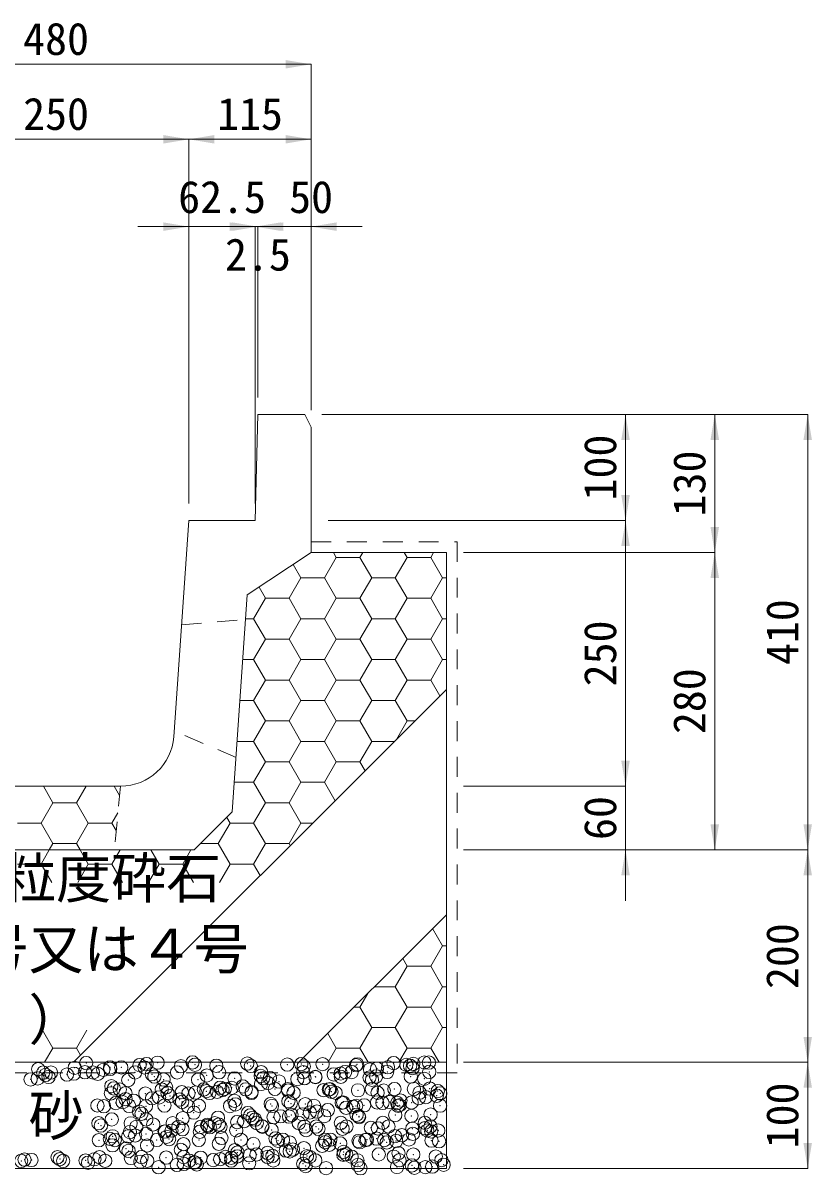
# Model space of a CAD drawing. Units: millimetres at full size; some dimension numbers follow another scale. Extents: x -1384 to 16426, y -20408 to -2620.
# Drawn here: x 1998 to 2740, y -7511 to -6426 of the extents above; entities that cross this region are included whole.
import ezdxf
from ezdxf.enums import TextEntityAlignment as Align

# ---------------------------------------------------------------- set-up
doc = ezdxf.new("R2010")
doc.units = ezdxf.units.MM
doc.header["$LTSCALE"] = 25
doc.header["$PDMODE"] = 32
doc.header["$PDSIZE"] = 12.5
doc.linetypes.add('USER1', pattern=[1.35, 0.75, -0.6])
for name, color, linetype, lineweight in [('0_2', 7, 'Continuous', 5), ('寸法線', 7, 'Continuous', 9), ('本体', 2, 'Continuous', 13), ('補助線', 8, 'Continuous', 13), ('ﾊｯﾁﾝｸﾞ', 7, 'Continuous', 5)]:
    doc.layers.add(name, color=color, linetype=linetype, lineweight=lineweight)
doc.styles.add('ＭＳ ゴシック', font='')
doc.styles.get('ＭＳ ゴシック').set_extended_font_data('MS Gothic')

# ---------------------------------------------------------------- blocks, each defined once
blk = doc.blocks.new('filled_arrow')
at = {"color": 0, "linetype": 'Continuous', "lineweight": -2}
blk.add_solid([(7.5, 1.25), (0, 0), (7.5, -1.25)], dxfattribs=at)

msp = doc.modelspace()

# ---------------------------------------------------------------- linework, layer by layer
at = {"layer": '寸法線'}
for p, q in [((1788.65, -6464.83), (2268.65, -6464.83)), ((2268.65, -6790.48), (2268.65, -6464.83)), ((1903.65, -6535.46), (2153.65, -6535.46)), ((2153.65, -6878.48), (2153.65, -6535.46)), ((2153.65, -6535.46), (2268.65, -6535.46)), ((2153.65, -6878.48), (2153.65, -6535.46)), ((2268.65, -6790.48), (2268.65, -6535.46)), ((2105.65, -6617.7), (2264.15, -6617.7)), ((2153.65, -6878.48), (2153.65, -6617.7)), ((2168.15, -6617.7), (2266.65, -6617.7)), ((2170.65, -6617.7), (2316.65, -6617.7)), ((2216.15, -6878.48), (2216.15, -6617.7)), ((2216.15, -6878.48), (2216.15, -6617.7)), ((2218.65, -6778.48), (2218.65, -6617.7)), ((2218.65, -6778.48), (2218.65, -6617.7)), ((2268.65, -6790.48), (2268.65, -6617.7)), ((2278.65, -6794.48), (2564.57, -6794.48)), ((2278.65, -6794.48), (2648.54, -6794.48)), ((2278.65, -6794.48), (2736, -6794.48)), ((2564.57, -6894.48), (2564.57, -6794.48)), ((2648.54, -6924.48), (2648.54, -6794.48)), ((2736, -7204.48), (2736, -6794.48)), ((2284.65, -6894.48), (2564.57, -6894.48)), ((2284.65, -6894.48), (2564.57, -6894.48)), ((2564.57, -7144.48), (2564.57, -6894.48)), ((2412.15, -6924.48), (2648.54, -6924.48)), ((2412.15, -6924.48), (2648.54, -6924.48)), ((2648.54, -7204.48), (2648.54, -6924.48)), ((2564.57, -7252.48), (2564.57, -7096.48)), ((2412.15, -7144.48), (2564.57, -7144.48)), ((2412.15, -7144.48), (2564.57, -7144.48)), ((2412.15, -7204.48), (2564.57, -7204.48)), ((2412.15, -7204.48), (2648.54, -7204.48)), ((2412.15, -7204.48), (2736, -7204.48)), ((2412.15, -7204.48), (2736, -7204.48)), ((2736, -7204.48), (2736, -7404.48)), ((2412.15, -7404.48), (2736, -7404.48)), ((2412.15, -7404.48), (2736, -7404.48)), ((2736, -7404.48), (2736, -7504.48)), ((2412.15, -7504.48), (2736, -7504.48))]:
    msp.add_line(p, q, dxfattribs=at)
at = {"layer": '本体'}
for p, q in [((2216.15, -6894.48), (2218.65, -6794.48)), ((2218.65, -6794.48), (2262.65, -6794.48)), ((2268.65, -6806.48), (2262.65, -6794.48)), ((2268.65, -6924.48), (2268.65, -6806.48)), ((2153.65, -6894.48), (2139.4, -7097.97)), ((2153.65, -6894.48), (2216.15, -6894.48)), ((2268.65, -6924.48), (2208.65, -6964.48)), ((2208.65, -6964.48), (2194.47, -7168.65)), ((1967.77, -7144.48), (2089.53, -7144.48)), ((2158.65, -7204.48), (2194.47, -7168.65)), ((1898.65, -7204.48), (2158.65, -7204.48))]:
    msp.add_line(p, q, dxfattribs=at)
at = {"layer": '本体', "linetype": 'USER1', "lineweight": 9}
for p, q in [((2146.79, -6992.48), (2207.05, -6987.46)), ((2198.02, -7117.47), (2139.79, -7092.47)), ((2089.15, -7144.48), (2083.65, -7204.48))]:
    msp.add_line(p, q, dxfattribs=at)
at = {"layer": '本体'}
msp.add_arc((2089.53, -7094.48), 50, 270, 355.99583, dxfattribs=at)
at = {"layer": '補助線'}
for p, q in [((2396.15, -7053.37), (2045.04, -7404.48)), ((2396.15, -7265.5), (2257.18, -7404.48))]:
    msp.add_line(p, q, dxfattribs=at)
msp.add_lwpolyline([(1788.65, -6924.48), (1661.64, -6924.35), (1661.15, -7404.48), (2396.15, -7404.48), (2396.15, -6924.48), (2268.65, -6924.48), (2208.65, -6964.48), (2194.47, -7168.65), (2158.65, -7204.48), (1898.65, -7204.48), (1862.83, -7168.65), (1848.65, -6964.48)], close=True, dxfattribs=at)
at = {"layer": 'ﾊｯﾁﾝｸﾞ'}
for p, q in [((2281.26, -6948.32), (2292.37, -6929.07)), ((2292.37, -6929.07), (2289.72, -6924.48)), ((2292.37, -6929.07), (2314.59, -6929.07)), ((2314.59, -6929.07), (2317.25, -6924.48)), ((2325.71, -6948.32), (2314.59, -6929.07)), ((2347.93, -6948.32), (2359.04, -6929.07)), ((2359.04, -6929.07), (2356.39, -6924.48)), ((2359.04, -6929.07), (2381.27, -6929.07)), ((2381.27, -6929.07), (2383.92, -6924.48)), ((2392.38, -6948.32), (2381.27, -6929.07)), ((2259.03, -6948.32), (2251.76, -6935.73)), ((2247.92, -6967.56), (2259.03, -6948.32)), ((2259.03, -6948.32), (2281.26, -6948.32)), ((2292.37, -6967.56), (2281.26, -6948.32)), ((2314.59, -6967.56), (2325.71, -6948.32)), ((2325.71, -6948.32), (2347.93, -6948.32)), ((2359.04, -6967.56), (2347.93, -6948.32)), ((2381.27, -6967.56), (2392.38, -6948.32)), ((2392.38, -6948.32), (2396.15, -6948.32)), ((2225.69, -6967.56), (2219.67, -6957.13)), ((2214.58, -6986.81), (2225.69, -6967.56)), ((2225.69, -6967.56), (2247.92, -6967.56)), ((2259.03, -6986.81), (2247.92, -6967.56)), ((2281.26, -6986.81), (2292.37, -6967.56)), ((2292.37, -6967.56), (2314.59, -6967.56)), ((2325.71, -6986.81), (2314.59, -6967.56)), ((2347.93, -6986.81), (2359.04, -6967.56)), ((2359.04, -6967.56), (2381.27, -6967.56)), ((2392.38, -6986.81), (2381.27, -6967.56)), ((2207.1, -6986.81), (2214.58, -6986.81)), ((2225.69, -7006.06), (2214.58, -6986.81)), ((2247.92, -7006.06), (2259.03, -6986.81)), ((2259.03, -6986.81), (2281.26, -6986.81)), ((2292.37, -7006.06), (2281.26, -6986.81)), ((2314.59, -7006.06), (2325.71, -6986.81)), ((2325.71, -6986.81), (2347.93, -6986.81)), ((2359.04, -7006.06), (2347.93, -6986.81)), ((2381.27, -7006.06), (2392.38, -6986.81)), ((2392.38, -6986.81), (2396.15, -6986.81)), ((2214.58, -7025.31), (2225.69, -7006.06)), ((2225.69, -7006.06), (2247.92, -7006.06)), ((2259.03, -7025.31), (2247.92, -7006.06)), ((2281.26, -7025.31), (2292.37, -7006.06)), ((2292.37, -7006.06), (2314.59, -7006.06)), ((2325.71, -7025.31), (2314.59, -7006.06)), ((2347.93, -7025.31), (2359.04, -7006.06)), ((2359.04, -7006.06), (2381.27, -7006.06)), ((2392.38, -7025.31), (2381.27, -7006.06)), ((2204.42, -7025.31), (2214.58, -7025.31)), ((2225.69, -7044.55), (2214.58, -7025.31)), ((2247.92, -7044.55), (2259.03, -7025.31)), ((2259.03, -7025.31), (2281.26, -7025.31)), ((2292.37, -7044.55), (2281.26, -7025.31)), ((2314.59, -7044.55), (2325.71, -7025.31)), ((2325.71, -7025.31), (2347.93, -7025.31)), ((2359.04, -7044.55), (2347.93, -7025.31)), ((2381.27, -7044.55), (2392.38, -7025.31)), ((2392.38, -7025.31), (2396.15, -7025.31)), ((2214.58, -7063.8), (2225.69, -7044.55)), ((2225.69, -7044.55), (2247.92, -7044.55)), ((2259.03, -7063.8), (2247.92, -7044.55)), ((2281.26, -7063.8), (2292.37, -7044.55)), ((2292.37, -7044.55), (2314.59, -7044.55)), ((2325.71, -7063.8), (2314.59, -7044.55)), ((2347.93, -7063.8), (2359.04, -7044.55)), ((2359.04, -7044.55), (2381.27, -7044.55)), ((2389.94, -7059.58), (2381.27, -7044.55)), ((2201.75, -7063.8), (2214.58, -7063.8)), ((2225.69, -7083.05), (2214.58, -7063.8)), ((2247.92, -7083.05), (2259.03, -7063.8)), ((2259.03, -7063.8), (2281.26, -7063.8)), ((2292.37, -7083.05), (2281.26, -7063.8)), ((2314.59, -7083.05), (2325.71, -7063.8)), ((2325.71, -7063.8), (2347.93, -7063.8)), ((2359.04, -7083.05), (2347.93, -7063.8)), ((2214.58, -7102.3), (2225.69, -7083.05)), ((2225.69, -7083.05), (2247.92, -7083.05)), ((2259.03, -7102.3), (2247.92, -7083.05)), ((2281.26, -7102.3), (2292.37, -7083.05)), ((2292.37, -7083.05), (2314.59, -7083.05)), ((2325.71, -7102.3), (2314.59, -7083.05)), ((2348.9, -7100.62), (2359.04, -7083.05)), ((2359.04, -7083.05), (2366.47, -7083.05)), ((2199.08, -7102.3), (2214.58, -7102.3)), ((2225.69, -7121.54), (2214.58, -7102.3)), ((2247.92, -7121.54), (2259.03, -7102.3)), ((2259.03, -7102.3), (2281.26, -7102.3)), ((2292.37, -7121.54), (2281.26, -7102.3)), ((2314.59, -7121.54), (2325.71, -7102.3)), ((2325.71, -7102.3), (2347.22, -7102.3)), ((2214.58, -7140.79), (2225.69, -7121.54)), ((2225.69, -7121.54), (2247.92, -7121.54)), ((2259.03, -7140.79), (2247.92, -7121.54)), ((2281.26, -7140.79), (2292.37, -7121.54)), ((2292.37, -7121.54), (2314.59, -7121.54)), ((2319.49, -7130.03), (2314.59, -7121.54)), ((2025.67, -7160.04), (2016.68, -7144.48)), ((2047.89, -7160.04), (2056.88, -7144.48)), ((2088.35, -7153.13), (2083.36, -7144.48)), ((2196.4, -7140.79), (2214.58, -7140.79)), ((2225.69, -7160.04), (2214.58, -7140.79)), ((2247.92, -7160.04), (2259.03, -7140.79)), ((2259.03, -7140.79), (2281.26, -7140.79)), ((2291.31, -7158.21), (2281.26, -7140.79)), ((2014.56, -7179.29), (2025.67, -7160.04)), ((2025.67, -7160.04), (2047.89, -7160.04)), ((2059.01, -7179.29), (2047.89, -7160.04)), ((2214.58, -7179.29), (2225.69, -7160.04)), ((2225.69, -7160.04), (2247.92, -7160.04)), ((2259.03, -7179.29), (2247.92, -7160.04)), ((1992.33, -7179.29), (2014.56, -7179.29)), ((2025.67, -7198.53), (2014.56, -7179.29)), ((2047.89, -7198.53), (2059.01, -7179.29)), ((2059.01, -7179.29), (2081.23, -7179.29)), ((2081.23, -7179.29), (2086.85, -7169.55)), ((2085.31, -7186.35), (2081.23, -7179.29)), ((2181.24, -7198.53), (2192.36, -7179.29)), ((2192.36, -7179.29), (2189.24, -7173.89)), ((2192.36, -7179.29), (2214.58, -7179.29)), ((2225.69, -7198.53), (2214.58, -7179.29)), ((2247.92, -7198.53), (2259.03, -7179.29)), ((2259.03, -7179.29), (2270.23, -7179.29)), ((2022.24, -7204.48), (2025.67, -7198.53)), ((2025.67, -7198.53), (2047.89, -7198.53)), ((2051.32, -7204.48), (2047.89, -7198.53)), ((2164.59, -7198.53), (2181.24, -7198.53)), ((2192.36, -7217.78), (2181.24, -7198.53)), ((2214.58, -7217.78), (2225.69, -7198.53)), ((2225.69, -7198.53), (2247.92, -7198.53)), ((2249.04, -7200.48), (2247.92, -7198.53)), ((2014.56, -7217.78), (2022.24, -7204.48)), ((2059.01, -7217.78), (2051.32, -7204.48)), ((2081.23, -7217.78), (2088.91, -7204.48)), ((2125.68, -7217.78), (2118, -7204.48)), ((2147.91, -7217.78), (2155.59, -7204.48)), ((1992.33, -7217.78), (2014.56, -7217.78)), ((2024.53, -7235.05), (2014.56, -7217.78)), ((2049.03, -7235.05), (2059.01, -7217.78)), ((2059.01, -7217.78), (2081.23, -7217.78)), ((2091.2, -7235.05), (2081.23, -7217.78)), ((2115.71, -7235.05), (2125.68, -7217.78)), ((2125.68, -7217.78), (2147.91, -7217.78)), ((2157.88, -7235.05), (2147.91, -7217.78)), ((2182.38, -7235.05), (2192.36, -7217.78)), ((2192.36, -7217.78), (2214.58, -7217.78)), ((2220.86, -7228.66), (2214.58, -7217.78)), ((2392.38, -7294.77), (2383.05, -7278.6)), ((2381.27, -7314.02), (2392.38, -7294.77)), ((2392.38, -7294.77), (2396.15, -7294.77)), ((2359.04, -7314.02), (2354.87, -7306.78)), ((2347.93, -7333.26), (2359.04, -7314.02)), ((2359.04, -7314.02), (2381.27, -7314.02)), ((2392.38, -7333.26), (2381.27, -7314.02)), ((2314.59, -7352.51), (2322.04, -7339.61)), ((2328.39, -7333.26), (2347.93, -7333.26)), ((2359.04, -7352.51), (2347.93, -7333.26)), ((2381.27, -7352.51), (2392.38, -7333.26)), ((2392.38, -7333.26), (2396.15, -7333.26)), ((2309.14, -7352.51), (2314.59, -7352.51)), ((2325.71, -7371.76), (2314.59, -7352.51)), ((2347.93, -7371.76), (2359.04, -7352.51)), ((2359.04, -7352.51), (2381.27, -7352.51)), ((2392.38, -7371.76), (2381.27, -7352.51)), ((2025.67, -7391.01), (2016.03, -7374.31)), ((2047.89, -7391.01), (2057.54, -7374.31)), ((2314.59, -7391.01), (2325.71, -7371.76)), ((2325.71, -7371.76), (2347.93, -7371.76)), ((2359.04, -7391.01), (2347.93, -7371.76)), ((2381.27, -7391.01), (2392.38, -7371.76)), ((2392.38, -7371.76), (2396.15, -7371.76)), ((2292.37, -7391.01), (2284.42, -7377.23)), ((2017.89, -7404.48), (2025.67, -7391.01)), ((2025.67, -7391.01), (2047.89, -7391.01)), ((2051.78, -7397.74), (2047.89, -7391.01)), ((2284.59, -7404.48), (2292.37, -7391.01)), ((2292.37, -7391.01), (2314.59, -7391.01)), ((2322.37, -7404.48), (2314.59, -7391.01)), ((2351.27, -7404.48), (2359.04, -7391.01)), ((2359.04, -7391.01), (2381.27, -7391.01)), ((2389.04, -7404.48), (2381.27, -7391.01))]:
    msp.add_line(p, q, dxfattribs=at)
at = {"layer": 'ﾊｯﾁﾝｸﾞ', "linetype": 'USER1', "lineweight": 9}
msp.add_lwpolyline([(2268.65, -6914.48), (2406.15, -6914.48), (2406.15, -7414.48), (1651.15, -7414.48), (1651.15, -6914.48), (1788.65, -6914.48)], dxfattribs=at)
at = {"layer": 'ﾊｯﾁﾝｸﾞ', "lineweight": 20}
msp.add_lwpolyline([(2268.65, -6924.48), (2396.15, -6924.48), (2396.15, -7404.48), (1661.15, -7404.48), (1661.64, -6924.48), (1788.65, -6924.48)], dxfattribs=at)
msp.add_lwpolyline([(1661.15, -7404.48), (2396.15, -7404.48), (2396.15, -7504.48), (1661.15, -7504.48)], close=True, dxfattribs=at)
at = {"layer": 'ﾊｯﾁﾝｸﾞ'}
for p in [(2011.89, -7410.9), (2046.19, -7409.66), (2056.99, -7405.17), (2073.09, -7411.52), (2079.43, -7409.24), (2079.7, -7410.65), (2090.02, -7409.29), (2107.27, -7407.02), (2111.92, -7409.39), (2113.88, -7406.15), (2124.21, -7404.79), (2146.22, -7408.16), (2157.04, -7404.59), (2159.38, -7406.73), (2179.47, -7407.73), (2208.61, -7405.71), (2211.95, -7407.89), (2246.25, -7406.65), (2259.42, -7406.15), (2261.77, -7408.29), (2279.5, -7406.23), (2310.99, -7407.27), (2311.99, -7406.39), (2324.09, -7411.35), (2330.7, -7410.48), (2341.03, -7409.12), (2346.29, -7405.15), (2358.28, -7406.85), (2361.81, -7407.71), (2364.15, -7409.85), (2364.89, -7405.98), (2375.21, -7404.62), (2379.53, -7404.73), (2004.71, -7420.52), (2011.33, -7419.65), (2016.48, -7414.17), (2018.82, -7416.32), (2021.65, -7418.29), (2023.88, -7414.15), (2038.9, -7416.02), (2045.51, -7415.15), (2055.84, -7413.79), (2063.43, -7414.07), (2068.04, -7415.3), (2096.61, -7421.15), (2102.98, -7414), (2118.86, -7415.73), (2121.2, -7417.88), (2129.85, -7420.72), (2142.53, -7413.93), (2162.34, -7420.88), (2170.43, -7416.86), (2182.08, -7413.86), (2196.64, -7419.64), (2221.25, -7417.29), (2221.63, -7413.79), (2223.59, -7419.44), (2228.15, -7423.98), (2229.88, -7419.22), (2238.47, -7422.63), (2255.72, -7420.35), (2261.18, -7413.71), (2262.33, -7419.48), (2262.37, -7419.37), (2272.66, -7418.13), (2272.81, -7418.42), (2289.91, -7415.85), (2296.52, -7414.98), (2296.67, -7418.14), (2300.73, -7413.64), (2306.84, -7413.62), (2323.63, -7418.85), (2325.97, -7421), (2329.91, -7417.71), (2340.28, -7413.57), (2362.4, -7417.87), (2375.2, -7419.98), (2379.83, -7413.5), (2080.23, -7433.71), (2080.68, -7426.88), (2083.02, -7429.03), (2088.6, -7430.11), (2093.96, -7433.52), (2112.72, -7433.87), (2128.15, -7430.04), (2132.25, -7428), (2133.51, -7433.45), (2147.02, -7432.63), (2153.17, -7433.86), (2159.78, -7432.99), (2167.7, -7429.97), (2170.1, -7431.63), (2173.06, -7433.38), (2180.27, -7432.21), (2183.07, -7428.44), (2185.41, -7430.58), (2187.35, -7429.36), (2193.96, -7428.49), (2204.29, -7427.13), (2207.25, -7429.89), (2212.61, -7433.31), (2212.75, -7432.36), (2221.54, -7424.86), (2234.64, -7429.56), (2246.8, -7429.82), (2247.05, -7431.13), (2252.16, -7433.23), (2280.3, -7430.7), (2285.46, -7430), (2286.35, -7429.75), (2287.8, -7432.14), (2291.71, -7433.16), (2312.79, -7430.86), (2325.9, -7429.68), (2331.26, -7433.09), (2337.02, -7431.12), (2347.09, -7429.62), (2365.45, -7429.61), (2370.8, -7433.02), (2380.33, -7429.2), (2387.84, -7431.56), (2390.18, -7433.7), (2067.55, -7445.13), (2073.69, -7445.88), (2084.8, -7442.86), (2091.41, -7441.99), (2094.07, -7439.15), (2097.41, -7445.62), (2101.73, -7440.63), (2113.24, -7445.8), (2118.98, -7438.36), (2125.59, -7437.49), (2130.65, -7445.19), (2135.92, -7436.13), (2144.89, -7439.59), (2147.23, -7441.73), (2152.79, -7445.73), (2163.14, -7445.35), (2192.34, -7445.66), (2196.46, -7440.71), (2197.44, -7444.11), (2230.68, -7443.69), (2231.89, -7445.59), (2247.28, -7441.15), (2249.62, -7443.29), (2263.17, -7443.84), (2271.44, -7445.52), (2297.47, -7442.61), (2298.84, -7442.27), (2310.99, -7445.44), (2318.55, -7444.97), (2330.71, -7442.18), (2335.8, -7442.69), (2342.41, -7441.82), (2349.66, -7442.71), (2350.53, -7445.37), (2352, -7444.85), (2352.74, -7440.46), (2363.2, -7442.34), (2369.99, -7438.19), (2376.6, -7437.32), (2386.92, -7435.96), (2390.08, -7445.3), (2106.71, -7450.73), (2109.05, -7452.88), (2158.28, -7451.86), (2181.07, -7456.68), (2209.1, -7452.29), (2211.44, -7454.44), (2233.25, -7456.2), (2239.86, -7455.33), (2247.85, -7455.6), (2250.18, -7453.97), (2260.67, -7453.42), (2267.43, -7451.7), (2274.04, -7450.83), (2281.1, -7455.17), (2284.37, -7449.47), (2301.62, -7447.19), (2308.23, -7446.32), (2311.49, -7453.85), (2313.59, -7455.33), (2313.83, -7456), (2347.89, -7454.09), (2363.05, -7454.97), (2381.13, -7453.67), (2068.54, -7461.88), (2070.88, -7464.02), (2081.03, -7458.18), (2098.86, -7461.91), (2104.21, -7465.32), (2113.52, -7458.34), (2120.1, -7463), (2138.41, -7461.84), (2143.76, -7465.25), (2147.63, -7467.47), (2147.82, -7457.1), (2164.88, -7465.2), (2170.92, -7463.44), (2171.49, -7464.33), (2173.26, -7465.58), (2177.96, -7461.77), (2181.81, -7462.97), (2183.31, -7465.18), (2199.06, -7460.7), (2205.67, -7459.83), (2213.55, -7456.83), (2216, -7458.47), (2217.51, -7461.7), (2222.49, -7464.56), (2222.86, -7465.11), (2257.06, -7461.62), (2262.41, -7465.04), (2273.31, -7465), (2275.65, -7467.14), (2296.61, -7461.55), (2298.27, -7467.08), (2301.96, -7464.96), (2324.88, -7466.12), (2331.51, -7466.66), (2336.16, -7461.48), (2341.51, -7464.89), (2364, -7466.81), (2375.69, -7466.56), (2375.71, -7461.41), (2381.06, -7464.82), (2068.93, -7477.83), (2079.25, -7476.47), (2081.93, -7474.15), (2083.94, -7477.68), (2096.5, -7474.2), (2098.21, -7470.09), (2103.12, -7473.33), (2113.44, -7471.97), (2123.49, -7477.61), (2130.69, -7469.7), (2131.45, -7469.66), (2132.74, -7474.59), (2135.08, -7476.73), (2137.3, -7468.83), (2163.04, -7477.53), (2163.94, -7469.82), (2184.31, -7475.71), (2198.24, -7468.58), (2202.59, -7477.46), (2231.48, -7468.16), (2235.13, -7476.14), (2237.47, -7478.29), (2242.14, -7477.39), (2263.97, -7468.32), (2281.69, -7477.32), (2286.7, -7477.27), (2319.94, -7477.67), (2321.24, -7477.25), (2330.26, -7476.31), (2337.52, -7477.7), (2347.51, -7474.03), (2354.12, -7473.16), (2360.79, -7477.17), (2364.45, -7471.81), (2378.03, -7468.7), (2381.7, -7469.53), (2381.93, -7478.14), (2388.31, -7468.66), (2081.83, -7482.65), (2094.57, -7485.73), (2096.91, -7487.88), (2114.32, -7482.81), (2146.13, -7486.85), (2148.62, -7481.57), (2181.87, -7481.15), (2196.95, -7487.29), (2214.35, -7481.3), (2244.96, -7487.54), (2248.52, -7488.41), (2248.65, -7480.07), (2251.57, -7486.67), (2261.89, -7485.31), (2279.14, -7483.04), (2281.9, -7479.64), (2285.75, -7482.17), (2296.08, -7480.81), (2299.34, -7488.85), (2313.33, -7478.54), (2314.39, -7479.8), (2339.86, -7479.85), (2348.69, -7478.56), (2389.08, -7478.83), (1995.82, -7497.34), (1998.97, -7496.06), (2005.57, -7496.44), (2030.02, -7493.86), (2032.22, -7495.64), (2035.37, -7497.27), (2056.39, -7496.88), (2058.73, -7499.02), (2064.7, -7495.79), (2069.57, -7493.79), (2074.92, -7497.2), (2099.01, -7494.56), (2107.96, -7498), (2109.12, -7493.71), (2114.47, -7497.13), (2132.25, -7494.13), (2148.67, -7493.64), (2149.01, -7500.17), (2154.02, -7497.05), (2158.77, -7498.44), (2159.33, -7498.81), (2164.74, -7494.29), (2176.59, -7496.54), (2183.2, -7495.67), (2188.21, -7493.57), (2193.52, -7494.31), (2193.57, -7496.98), (2199.04, -7493.05), (2199.29, -7489.44), (2210.34, -7499.56), (2210.77, -7492.04), (2217.38, -7491.17), (2227.71, -7489.81), (2227.76, -7493.5), (2232.28, -7492.63), (2233.12, -7496.91), (2261.16, -7500), (2264.77, -7492.79), (2267.31, -7493.43), (2272.67, -7496.84), (2299.07, -7491.55), (2301.68, -7491), (2306.86, -7493.35), (2312.22, -7496.77), (2332.31, -7491.13), (2346.41, -7493.28), (2350.91, -7489.97), (2351.77, -7496.69), (2364.8, -7491.28), (2385.96, -7493.21), (2391.32, -7496.62), (2125.15, -7503.31), (2142.4, -7501.04), (2161.12, -7500.58), (2263.5, -7502.14), (2282.7, -7504.11), (2312.73, -7501.12), (2315.19, -7504.27), (2349.49, -7503.03), (2363.55, -7501.56), (2365.89, -7503.7), (2376.16, -7503.15), (2382.73, -7502.61), (2393.41, -7500.87)]:
    msp.add_point(p, dxfattribs=at)

# ---------------------------------------------------------------- block references
at = {"layer": '寸法線', "xscale": 3.2, "yscale": 3.2}
for p, rotation in [((2268.65, -6464.83), 180), ((2153.65, -6535.46), 180), ((2268.65, -6535.46), 180), ((2153.65, -6617.7), 180), ((2216.15, -6617.7), 180), ((2218.65, -6617.7), 180), ((2564.57, -6794.48), 270), ((2648.54, -6794.48), 270), ((2736, -6794.48), 270), ((2564.57, -6894.48), 90), ((2564.57, -6894.48), 270), ((2648.54, -6924.48), 90), ((2648.54, -6924.48), 270), ((2564.57, -7144.48), 90), ((2564.57, -7144.48), 90), ((2648.54, -7204.48), 90), ((2736, -7204.48), 90), ((2564.57, -7204.48), 270), ((2736, -7204.48), 270), ((2736, -7404.48), 90), ((2736, -7404.48), 270), ((2736, -7504.48), 90)]:
    msp.add_blockref('filled_arrow', p, dxfattribs=dict(at, rotation=rotation))
for p in [(2153.65, -6535.46), (2216.15, -6617.7), (2218.65, -6617.7), (2268.65, -6617.7)]:
    msp.add_blockref('filled_arrow', p, dxfattribs=at)

# ---------------------------------------------------------------- texts
at = {"layer": '0_2', "style": 'ＭＳ ゴシック'}
msp.add_text('砂', height=37.98, dxfattribs=at).set_placement((2028.65, -7454.48), align=Align.MIDDLE_CENTER)
at = {"layer": '寸法線', "style": 'ＭＳ ゴシック'}
for s, p in [('480', (2028.65, -6440.83)), ('250', (2028.65, -6511.46)), ('115', (2211.15, -6511.46)), ('62.5', (2184.9, -6589.7)), ('50', (2268.65, -6589.7)), ('2.5', (2218.65, -6643.94))]:
    msp.add_text(s, height=30.38, dxfattribs=at).set_placement(p, align=Align.MIDDLE_CENTER)
for s, p in [('100', (2540.57, -6844.48)), ('130', (2624.54, -6859.48)), ('410', (2712, -6999.48)), ('250', (2540.57, -7019.48)), ('280', (2624.54, -7064.48)), ('60', (2540.57, -7174.48)), ('200', (2712, -7304.48)), ('100', (2712, -7454.48))]:
    msp.add_text(s, height=30.38, rotation=90, dxfattribs=at).set_placement(p, align=Align.MIDDLE_CENTER)
at = {"layer": 'ﾊｯﾁﾝｸﾞ', "style": 'ＭＳ ゴシック'}
for s, p in [('\u3000単粒度砕石', (1873.25, -7211.91)), ('（３号又は４号', (1847.35, -7278.58)), ('）', (2002.75, -7345.24))]:
    msp.add_text(s, height=37.98, dxfattribs=at).set_placement(p, align=Align.TOP_LEFT)

doc.saveas('drawing.dxf')
